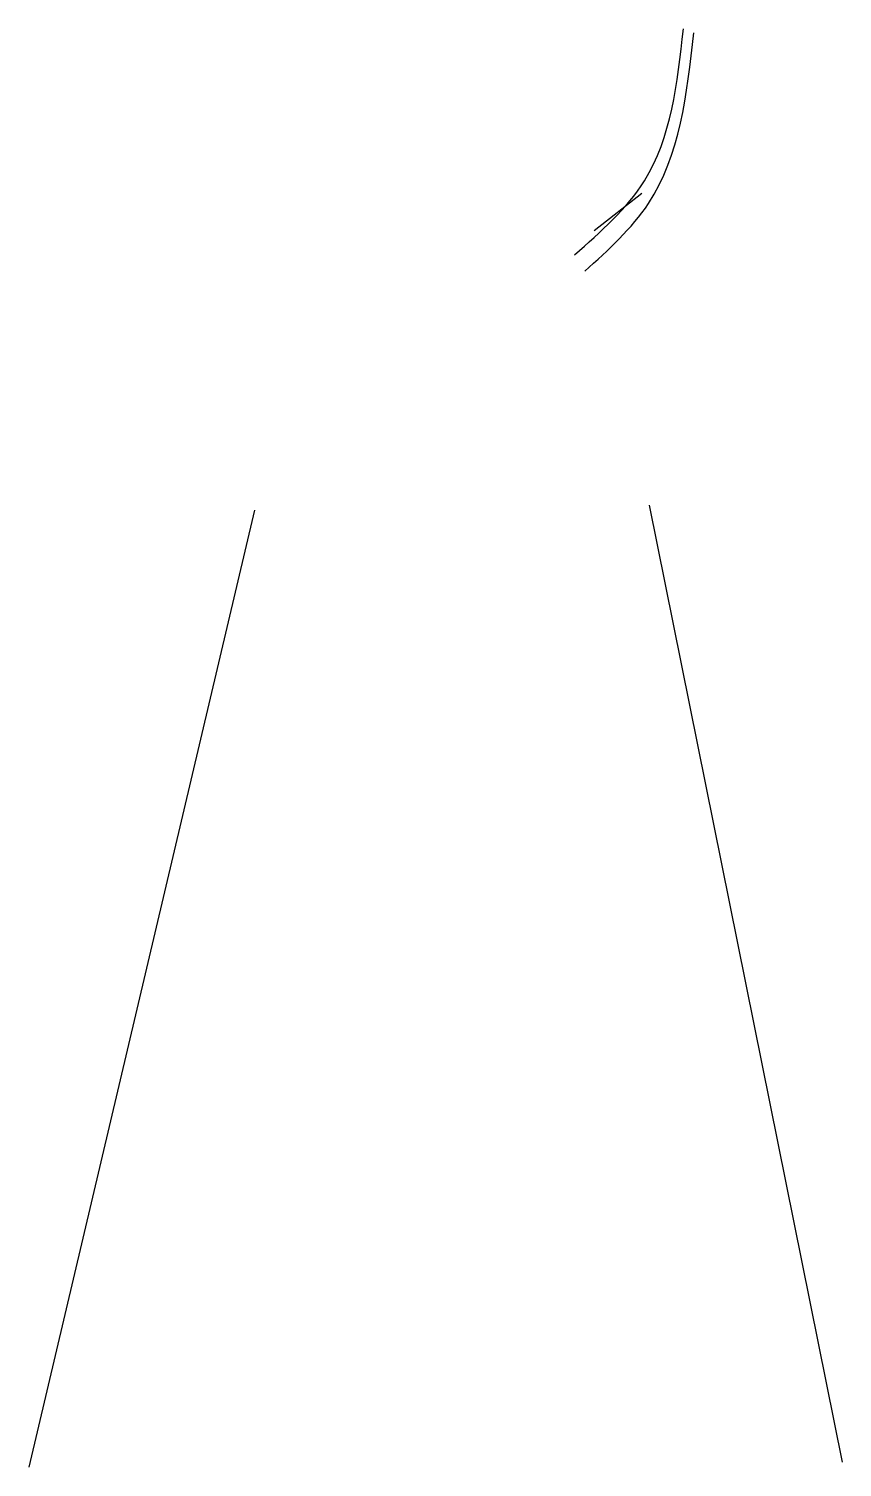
# Model space of a CAD drawing. Header units: feet. Extents: x 197.2 to 208.7, y 192.5 to 223.7.
# Drawn here: x 198.84 to 208.66, y 206.3 to 223.67 of the extents above; entities that cross this region are included whole.
import ezdxf

# ---------------------------------------------------------------- set-up
doc = ezdxf.new("R2010")
doc.units = ezdxf.units.FT

msp = doc.modelspace()

# ---------------------------------------------------------------- linework, layer by layer
at = {"linetype": 'ByBlock', "extrusion": (0, 0, -1)}
msp.add_line((205.664, 221.234, -0.377), (206.24, 221.685, -0.377), dxfattribs=at)
at = {"color": 3, "linetype": 'ByBlock'}
for p, q in [((206.328, 217.918, -0.1), (208.658, 206.357, -0.857)), ((201.563, 217.858, 0.655), (198.837, 206.297, 0.429))]:
    msp.add_line(p, q, dxfattribs=at)
at = {"linetype": 'ByBlock'}
for points in [[(205.427, 220.941, -0.377), (206.27, 221.834, -0.377), (206.741, 223.67, -0.377)], [(205.551, 220.742, -0.377), (206.32, 221.561, -0.377), (206.865, 223.621, -0.377)]]:
    msp.add_spline(points, degree=3, dxfattribs=at)

doc.saveas('drawing.dxf')
